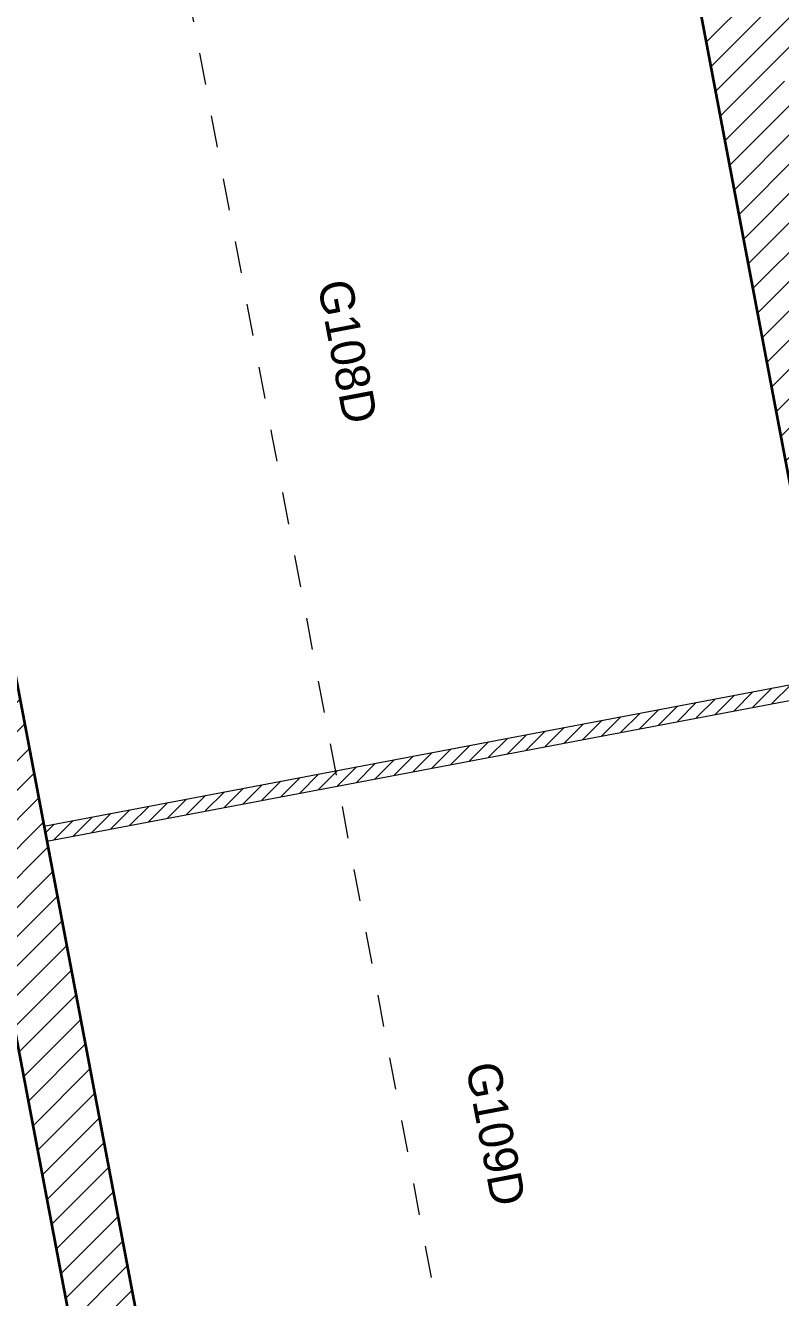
# Model space of a CAD drawing. Header units: centimetres. Extents: x 43491 to 84569, y -30699 to -11680.
# Drawn here: x 44728.9 to 44979.1, y -27469.7 to -27048.4 of the extents above; entities that cross this region are included whole.
import ezdxf

# ---------------------------------------------------------------- set-up
doc = ezdxf.new("R2010")
doc.units = ezdxf.units.CM
doc.header["$LTSCALE"] = 50.8
doc.linetypes.add('Style de ligne -1', pattern=[0.41664, 0.20828, -0.20836])
doc.layers.get('0').update_dxf_attribs({"lineweight": 18})
for name, color, linetype, lineweight in [('0-PROJET-MUR BETON', 7, 'Continuous', 35), ('0-PROJET-MURS AGGLO', 7, 'Continuous', 5), ('0-PROJET-TEXTE', 7, 'Continuous', 5)]:
    doc.layers.add(name, color=color, linetype=linetype, lineweight=lineweight)
doc.styles.add('Futura Std Book', font='Futura Std Book')

msp = doc.modelspace()

# ---------------------------------------------------------------- hatches: boundary and pattern name
at = {"layer": '0-PROJET-MUR BETON', "linetype": 'Continuous', "lineweight": 5}
h = msp.add_hatch(dxfattribs=at)
h.set_pattern_fill('hachure A', style=0, pattern_type=2)
h.set_pattern_definition([(45, (38816.9114, 22086.9576), (5.2916667, -4.4097222), [])])
h.paths.add_polyline_path([(44877.82, -26168.9), (44881.17, -26186.58), (44816.07, -26198.91), (44839.14, -26320.76), (44904.25, -26308.44), (44907.6, -26326.12), (44842.49, -26338.45), (44907.42, -26681.3), (44970.16, -26669.42), (44974.01, -26689.75), (44911.27, -26701.64), (44976.14, -27044.2), (45038.88, -27032.32), (45042.74, -27052.65), (44980, -27064.53), (45054.11, -27455.87), (45116.85, -27443.99), (45120.7, -27464.32), (45057.96, -27476.2), (45154.22, -27984.5), (45216.96, -27972.61), (45220.81, -27992.95), (45158.07, -28004.83), (45188.36, -28164.81), (45251.1, -28152.93), (45254.96, -28173.27), (45192.22, -28185.15), (45313.36, -28824.85), (45376.1, -28812.96), (45379.82, -28832.61), (44710.67, -28959.34), (44712.9, -28938.56), (44759.11, -28929.81), (44731.28, -28782.81), (44680.76, -28792.38), (44682.99, -28771.6), (44727.55, -28763.16), (44288.24, -26443.41), (44232.41, -26453.99), (44234.42, -26435.29), (44284.89, -26425.73), (44227.19, -26121.01), (44164.59, -26132.86), (44166.6, -26114.16), (44797.74, -25994.64), (44801.08, -26012.32), (44781.43, -26016.04), (44812.72, -26181.23)])
h.paths.add_polyline_path([(44557.15, -26374.17), (44816.54, -26325.04), (44758.84, -26020.32), (44499.45, -26069.45)])
h.paths.add_polyline_path([(44535.57, -26378.26), (44477.86, -26073.54), (44239.96, -26118.59), (44297.67, -26423.31)])
h.paths.add_polyline_path([(44997.7, -28700.46), (44991.36, -28701.66), (44993.48, -28712.8), (45259.2, -28662.48), (44819.89, -26342.73), (44560.5, -26391.85)])
h.paths.add_polyline_path([(44978.23, -28715.69), (44538.92, -26395.94), (44301.02, -26440.99), (44738.22, -28749.6), (44731.88, -28750.8), (44733.99, -28761.95)])
h.paths.add_polyline_path([(45290.76, -28829.13), (45262.92, -28682.13), (44744.05, -28780.4), (44771.89, -28927.39)])
at = {"layer": '0-PROJET-MURS AGGLO', "linetype": 'Continuous', "lineweight": 18}
h = msp.add_hatch(dxfattribs=at)
h.set_pattern_fill('50_béton', style=0, pattern_type=2)
h.set_pattern_definition([(45, (38816.9114, 22086.9576), (2.42534722, -2.64583333), [])])
h.paths.add_polyline_path([(44735.06, -27313.61), (44735.99, -27318.52), (44995.38, -27269.4), (44994.45, -27264.49)])

# ---------------------------------------------------------------- linework, layer by layer
at = {"color": 1, "linetype": 'Style de ligne -1', "lineweight": 5, "flags": 128}
msp.add_lwpolyline([(45218.61, -29848.84), (45147.81, -29421.26), (45087.9, -28889.93), (45046.67, -28564.73), (44944.41, -27890.42), (44810.6, -27183.83), (44693.42, -26565.08), (44547.25, -25793.21), (44385.94, -25022.04), (44312.93, -24636.52), (44172.06, -24161.38), (44108.15, -23716.41), (44067.37, -23501.09), (43946.42, -23131.15)], dxfattribs=at)
at = {"layer": '0-PROJET-MUR BETON', "flags": 128}
for points in [[(44997.7, -28700.46), (44991.36, -28701.66), (44993.48, -28712.8), (45259.2, -28662.48), (44819.89, -26342.73), (44560.5, -26391.85)], [(44978.23, -28715.69), (44538.92, -26395.94), (44301.02, -26440.99), (44738.22, -28749.6), (44731.88, -28750.8), (44733.99, -28761.95)]]:
    msp.add_lwpolyline(points, close=True, dxfattribs=at)
at = {"layer": '0-PROJET-MURS AGGLO', "color": 7, "linetype": 'Continuous', "lineweight": 18}
for p, q in [((44735.06, -27313.61), (44994.45, -27264.49)), ((44735.99, -27318.52), (44995.38, -27269.4))]:
    msp.add_line(p, q, dxfattribs=at)
at = {"layer": '0-PROJET-MURS AGGLO', "color": 7, "linetype": 'Continuous', "lineweight": 5}
for p, q in [((44735.06, -27313.61), (44994.45, -27264.49)), ((44735.99, -27318.52), (44995.38, -27269.4)), ((44735.99, -27318.52), (44735.06, -27313.61))]:
    msp.add_line(p, q, dxfattribs=at)

# ---------------------------------------------------------------- texts
at = {"layer": '0-PROJET-TEXTE', "color": 7, "char_height": 11.327, "attachment_point": 2, "rotation": 280.7236, "line_spacing_factor": 0.962448, "style": 'Futura Std Book'}
for s, insert in [('G108D', (44841.3, -27155.34)), ('G109D', (44890.37, -27414.42))]:
    msp.add_mtext(s, dxfattribs=dict(at, insert=insert))

doc.saveas('drawing.dxf')
